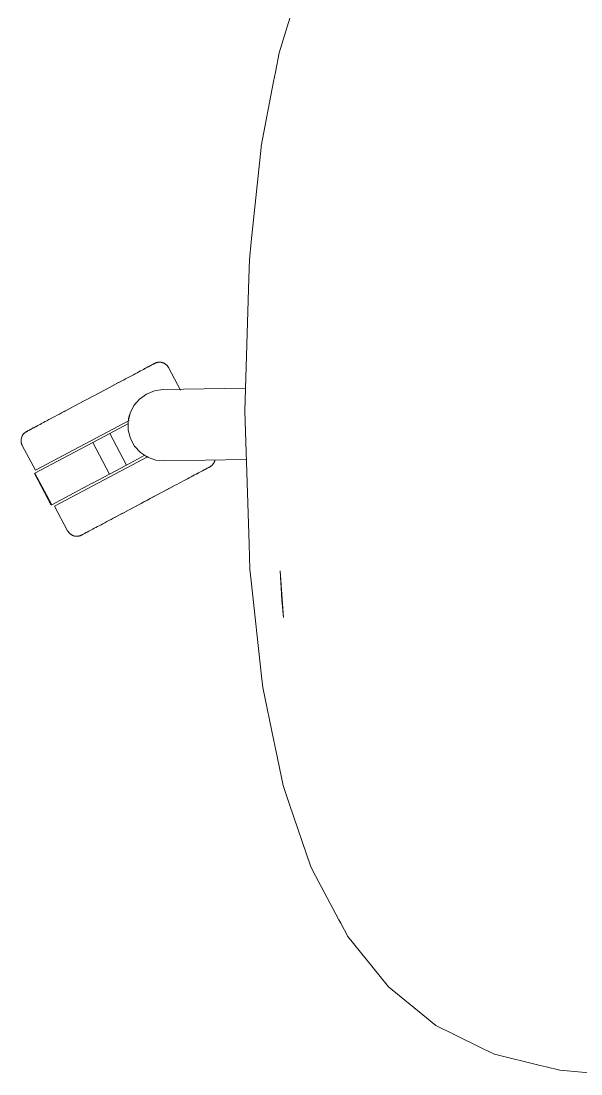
# Model space of a CAD drawing. Header units: millimetres. Extents: x 155927 to 295199, y -4084 to 97293.
# Drawn here: x 198398.6 to 198618.2, y 31400.2 to 31813.2 of the extents above; entities that cross this region are included whole.
import ezdxf

# ---------------------------------------------------------------- set-up
doc = ezdxf.new("R2010")
doc.units = ezdxf.units.MM
doc.header["$MEASUREMENT"] = 0
doc.layers.add('G-IMPT', color=8, linetype='CONTINUOUS', lineweight=9)
doc.layers.add('I-FURN', color=8, linetype='CONTINUOUS', lineweight=9)

msp = doc.modelspace()

# ---------------------------------------------------------------- linework, layer by layer
at = {"layer": 'G-IMPT'}
for p, q in [((198504, 31814.38), (198499.81, 31800.78)), ((198499.81, 31800.78), (198498.35, 31793.17)), ((198497.64, 31789.51), (198498.35, 31793.17)), ((198497.64, 31789.51), (198492.78, 31764.13)), ((198492.69, 31763.67), (198488.87, 31726.68)), ((198492.69, 31763.67), (198492.78, 31764.13)), ((198488.87, 31726.68), (198488.13, 31719.61)), ((198487.91, 31712.35), (198488.13, 31719.61)), ((198486.29, 31660.19), (198487.91, 31712.35)), ((198488, 31608), (198486.29, 31660.19)), ((198488, 31608), (198488.32, 31598.06)), ((198488.8, 31593.69), (198488.32, 31598.06)), ((198500.2, 31597.53), (198500.84, 31586.19)), ((198500.2, 31597.53), (198501.45, 31579.25)), ((198488.8, 31593.69), (198492.93, 31556.24)), ((198501.45, 31579.25), (198500.84, 31586.19)), ((198493.42, 31551.83), (198492.93, 31556.24)), ((198497.77, 31530.88), (198493.42, 31551.83)), ((198497.77, 31530.88), (198498.53, 31527.2)), ((198498.53, 31527.2), (198501.4, 31513.38)), ((198503.92, 31505.95), (198501.4, 31513.38)), ((198503.92, 31505.95), (198512.07, 31481.86)), ((198512.94, 31480.2), (198512.07, 31481.86)), ((198523.24, 31460.69), (198512.94, 31480.2)), ((198523.24, 31460.69), (198523.97, 31459.31)), ((198526.68, 31454.18), (198523.97, 31459.31)), ((198526.68, 31454.18), (198538.88, 31439.05)), ((198542.64, 31434.39), (198538.88, 31439.05)), ((198557.59, 31422.22), (198542.64, 31434.39)), ((198557.59, 31422.22), (198561.24, 31419.24)), ((198561.24, 31419.24), (198568.41, 31415.71)), ((198579.88, 31410.07), (198568.41, 31415.71)), ((198579.88, 31410.07), (198584.24, 31407.92)), ((198584.24, 31407.92), (198602.18, 31403.52)), ((198602.18, 31403.52), (198604.55, 31402.94)), ((198609.84, 31401.64), (198604.55, 31402.94)), ((198625.72, 31400.2), (198609.84, 31401.64))]:
    msp.add_line(p, q, dxfattribs=at)
at = {"layer": 'I-FURN'}
for p, q in [((198446.58, 31676.6), (198446, 31676.29)), ((198446.27, 31676.44), (198446.84, 31676.74)), ((198447.13, 31676.9), (198446.58, 31676.6)), ((198446.84, 31676.74), (198447.37, 31677.03)), ((198447.65, 31677.17), (198447.13, 31676.9)), ((198447.37, 31677.03), (198447.87, 31677.29)), ((198448.13, 31677.43), (198447.65, 31677.17)), ((198447.87, 31677.29), (198448.34, 31677.54)), ((198448.58, 31677.66), (198448.13, 31677.43)), ((198448.34, 31677.54), (198448.77, 31677.77)), ((198448.99, 31677.88), (198448.58, 31677.66)), ((198448.77, 31677.77), (198449.16, 31677.98)), ((198449.36, 31678.08), (198448.99, 31677.88)), ((198449.16, 31677.98), (198449.52, 31678.17)), ((198449.7, 31678.26), (198449.36, 31678.08)), ((198449.52, 31678.17), (198449.84, 31678.33)), ((198449.99, 31678.42), (198449.7, 31678.26)), ((198449.84, 31678.33), (198450.12, 31678.48)), ((198450.25, 31678.55), (198449.99, 31678.42)), ((198450.12, 31678.48), (198450.36, 31678.61)), ((198450.47, 31678.67), (198450.25, 31678.55)), ((198450.36, 31678.61), (198450.56, 31678.72)), ((198450.65, 31678.77), (198450.47, 31678.67)), ((198450.56, 31678.72), (198450.72, 31678.8)), ((198450.79, 31678.84), (198450.65, 31678.77)), ((198450.72, 31678.8), (198450.84, 31678.87)), ((198450.89, 31678.9), (198450.79, 31678.84)), ((198450.84, 31678.87), (198450.92, 31678.91)), ((198450.95, 31678.93), (198450.89, 31678.9)), ((198450.92, 31678.91), (198450.97, 31678.93)), ((198450.97, 31678.94), (198450.95, 31678.93)), ((198450.97, 31678.94), (198451.11, 31679.01)), ((198450.97, 31678.93), (198450.97, 31678.94)), ((198451.11, 31679.01), (198451.26, 31679.08)), ((198451.26, 31679.08), (198451.41, 31679.14)), ((198451.41, 31679.14), (198451.56, 31679.19)), ((198451.56, 31679.19), (198451.72, 31679.24)), ((198451.72, 31679.24), (198451.87, 31679.29)), ((198451.87, 31679.29), (198452.03, 31679.32)), ((198452.03, 31679.32), (198452.19, 31679.35)), ((198452.19, 31679.35), (198452.35, 31679.38)), ((198452.35, 31679.38), (198452.51, 31679.39)), ((198452.51, 31679.39), (198452.67, 31679.4)), ((198452.67, 31679.4), (198452.83, 31679.41)), ((198452.83, 31679.41), (198452.99, 31679.41)), ((198452.99, 31679.41), (198453.15, 31679.4)), ((198453.15, 31679.4), (198453.31, 31679.38)), ((198453.31, 31679.38), (198453.47, 31679.36)), ((198453.47, 31679.36), (198453.63, 31679.34)), ((198453.63, 31679.34), (198453.79, 31679.3)), ((198453.79, 31679.3), (198453.94, 31679.26)), ((198453.94, 31679.26), (198454.1, 31679.22)), ((198454.1, 31679.22), (198454.25, 31679.16)), ((198454.25, 31679.16), (198454.4, 31679.11)), ((198454.4, 31679.11), (198454.55, 31679.04)), ((198454.55, 31679.04), (198454.69, 31678.97)), ((198454.69, 31678.97), (198454.84, 31678.89)), ((198454.84, 31678.89), (198454.97, 31678.81)), ((198454.97, 31678.81), (198455.11, 31678.73)), ((198455.11, 31678.73), (198455.24, 31678.63)), ((198455.24, 31678.63), (198455.37, 31678.54)), ((198455.37, 31678.54), (198455.49, 31678.43)), ((198455.49, 31678.43), (198455.61, 31678.32)), ((198455.61, 31678.32), (198455.73, 31678.21)), ((198455.73, 31678.21), (198455.84, 31678.1)), ((198455.84, 31678.1), (198455.95, 31677.97)), ((198455.95, 31677.97), (198456.05, 31677.85)), ((198456.05, 31677.85), (198456.14, 31677.72)), ((198456.14, 31677.72), (198456.24, 31677.59)), ((198456.24, 31677.59), (198456.32, 31677.45)), ((198456.32, 31677.45), (198456.4, 31677.31)), ((198456.4, 31677.31), (198456.42, 31677.27)), ((198461.12, 31668.43), (198456.42, 31677.27)), ((198438.09, 31672.09), (198438.96, 31672.55)), ((198439.42, 31672.79), (198438.56, 31672.34)), ((198438.96, 31672.55), (198439.8, 31673)), ((198440.25, 31673.24), (198439.42, 31672.79)), ((198441.06, 31673.67), (198440.25, 31673.24)), ((198441.85, 31674.09), (198441.06, 31673.67)), ((198442.61, 31674.49), (198441.85, 31674.09)), ((198443.35, 31674.88), (198442.61, 31674.49)), ((198444.05, 31675.26), (198443.35, 31674.88)), ((198444.73, 31675.62), (198444.05, 31675.26)), ((198445.38, 31675.97), (198444.73, 31675.62)), ((198446, 31676.29), (198445.38, 31675.97)), ((198431.09, 31668.37), (198430.11, 31667.84)), ((198430.56, 31668.09), (198431.55, 31668.61)), ((198432.07, 31668.89), (198431.09, 31668.37)), ((198431.55, 31668.61), (198432.52, 31669.13)), ((198433.04, 31669.4), (198432.07, 31668.89)), ((198432.52, 31669.13), (198433.48, 31669.64)), ((198434, 31669.91), (198433.04, 31669.4)), ((198433.48, 31669.64), (198434.43, 31670.15)), ((198434.94, 31670.42), (198434, 31669.91)), ((198434.43, 31670.15), (198435.37, 31670.64)), ((198435.87, 31670.91), (198434.94, 31670.42)), ((198435.37, 31670.64), (198436.29, 31671.13)), ((198436.79, 31671.4), (198435.87, 31670.91)), ((198436.29, 31671.13), (198437.2, 31671.62)), ((198437.68, 31671.87), (198436.79, 31671.4)), ((198437.2, 31671.62), (198438.09, 31672.09)), ((198438.56, 31672.34), (198437.68, 31671.87)), ((198450.89, 31668.18), (198454.23, 31668.65)), ((198454.23, 31668.65), (198486.57, 31669.21)), ((198423.09, 31664.12), (198422.1, 31663.59)), ((198422.56, 31663.83), (198423.55, 31664.36)), ((198424.1, 31664.65), (198423.09, 31664.12)), ((198423.55, 31664.36), (198424.56, 31664.89)), ((198425.1, 31665.18), (198424.1, 31664.65)), ((198424.56, 31664.89), (198425.56, 31665.43)), ((198426.11, 31665.72), (198425.1, 31665.18)), ((198425.56, 31665.43), (198426.57, 31665.96)), ((198427.11, 31666.25), (198426.11, 31665.72)), ((198426.57, 31665.96), (198427.57, 31666.5)), ((198428.11, 31666.78), (198427.11, 31666.25)), ((198427.57, 31666.5), (198428.57, 31667.03)), ((198429.11, 31667.32), (198428.11, 31666.78)), ((198428.57, 31667.03), (198429.57, 31667.56)), ((198430.11, 31667.84), (198429.11, 31667.32)), ((198429.57, 31667.56), (198430.56, 31668.09)), ((198442.82, 31662.4), (198445.02, 31664.97)), ((198445.02, 31664.97), (198447.76, 31666.93)), ((198447.76, 31666.93), (198450.89, 31668.18)), ((198415.37, 31660.01), (198414.47, 31659.53)), ((198414.88, 31659.75), (198415.8, 31660.23)), ((198416.3, 31660.5), (198415.37, 31660.01)), ((198415.8, 31660.23), (198416.73, 31660.73)), ((198417.23, 31661), (198416.3, 31660.5)), ((198416.73, 31660.73), (198417.67, 31661.23)), ((198418.18, 31661.51), (198417.23, 31661)), ((198417.67, 31661.23), (198418.63, 31661.74)), ((198419.15, 31662.02), (198418.18, 31661.51)), ((198418.63, 31661.74), (198419.6, 31662.26)), ((198420.12, 31662.54), (198419.15, 31662.02)), ((198419.6, 31662.26), (198420.57, 31662.78)), ((198421.11, 31663.06), (198420.12, 31662.54)), ((198420.57, 31662.78), (198421.56, 31663.3)), ((198422.1, 31663.59), (198421.11, 31663.06)), ((198421.56, 31663.3), (198422.56, 31663.83)), ((198441.31, 31659.39), (198442.82, 31662.4)), ((198404.18, 31637.07), (198440.9, 31656.59)), ((198407.99, 31656.09), (198407.3, 31655.72)), ((198408.71, 31656.47), (198407.99, 31656.09)), ((198409.46, 31656.87), (198408.71, 31656.47)), ((198410.24, 31657.28), (198409.46, 31656.87)), ((198411.04, 31657.71), (198410.24, 31657.28)), ((198411.87, 31658.14), (198411.04, 31657.71)), ((198412.71, 31658.6), (198411.87, 31658.14)), ((198413.58, 31659.06), (198412.71, 31658.6)), ((198414.47, 31659.53), (198413.58, 31659.06)), ((198440.56, 31656.1), (198441.31, 31659.39)), ((198440.62, 31652.73), (198440.56, 31656.1)), ((198399.87, 31651.63), (198399.99, 31651.73)), ((198399.99, 31651.73), (198400.12, 31651.83)), ((198400.12, 31651.83), (198400.25, 31651.93)), ((198400.25, 31651.93), (198400.38, 31652.02)), ((198400.38, 31652.02), (198400.52, 31652.11)), ((198400.52, 31652.11), (198400.66, 31652.19)), ((198400.66, 31652.19), (198400.7, 31652.21)), ((198400.74, 31652.23), (198400.7, 31652.21)), ((198400.7, 31652.21), (198400.72, 31652.22)), ((198400.7, 31652.21), (198400.7, 31652.21)), ((198400.72, 31652.22), (198400.78, 31652.25)), ((198400.83, 31652.28), (198400.74, 31652.23)), ((198400.78, 31652.25), (198400.88, 31652.3)), ((198400.95, 31652.34), (198400.83, 31652.28)), ((198400.88, 31652.3), (198401.02, 31652.38)), ((198401.11, 31652.43), (198400.95, 31652.34)), ((198401.02, 31652.38), (198401.2, 31652.47)), ((198401.31, 31652.53), (198401.11, 31652.43)), ((198401.2, 31652.47), (198401.42, 31652.59)), ((198401.55, 31652.66), (198401.31, 31652.53)), ((198401.42, 31652.59), (198401.68, 31652.73)), ((198401.83, 31652.81), (198401.55, 31652.66)), ((198401.68, 31652.73), (198401.97, 31652.89)), ((198402.15, 31652.98), (198401.83, 31652.81)), ((198401.97, 31652.89), (198402.31, 31653.06)), ((198402.5, 31653.17), (198402.15, 31652.98)), ((198402.31, 31653.06), (198402.68, 31653.26)), ((198402.9, 31653.38), (198402.5, 31653.17)), ((198402.68, 31653.26), (198403.09, 31653.48)), ((198403.33, 31653.61), (198402.9, 31653.38)), ((198403.09, 31653.48), (198403.54, 31653.72)), ((198403.79, 31653.85), (198403.33, 31653.61)), ((198403.54, 31653.72), (198404.02, 31653.97)), ((198404.29, 31654.12), (198403.79, 31653.85)), ((198404.02, 31653.97), (198404.54, 31654.25)), ((198404.83, 31654.4), (198404.29, 31654.12)), ((198404.54, 31654.25), (198405.09, 31654.54)), ((198405.4, 31654.71), (198404.83, 31654.4)), ((198405.09, 31654.54), (198405.67, 31654.85)), ((198406, 31655.03), (198405.4, 31654.71)), ((198406.63, 31655.36), (198406, 31655.03)), ((198407.3, 31655.72), (198406.63, 31655.36)), ((198433.35, 31651.45), (198440.49, 31655.24)), ((198441.48, 31649.47), (198440.62, 31652.73)), ((198398.56, 31648.77), (198398.57, 31648.94)), ((198398.56, 31648.61), (198398.56, 31648.77)), ((198398.56, 31648.45), (198398.56, 31648.61)), ((198398.57, 31648.29), (198398.56, 31648.45)), ((198398.57, 31648.94), (198398.58, 31649.1)), ((198398.59, 31648.13), (198398.57, 31648.29)), ((198398.58, 31649.1), (198398.6, 31649.26)), ((198398.62, 31647.97), (198398.59, 31648.13)), ((198398.6, 31649.26), (198398.63, 31649.41)), ((198398.65, 31647.81), (198398.62, 31647.97)), ((198398.63, 31649.41), (198398.67, 31649.57)), ((198398.68, 31647.66), (198398.65, 31647.81)), ((198398.67, 31649.57), (198398.71, 31649.73)), ((198398.73, 31647.5), (198398.68, 31647.66)), ((198398.71, 31649.73), (198398.75, 31649.88)), ((198398.75, 31649.88), (198398.8, 31650.03)), ((198398.8, 31650.03), (198398.86, 31650.19)), ((198398.86, 31650.19), (198398.93, 31650.33)), ((198398.93, 31650.33), (198399, 31650.48)), ((198399, 31650.48), (198399.07, 31650.62)), ((198399.07, 31650.62), (198399.16, 31650.76)), ((198399.16, 31650.76), (198399.24, 31650.89)), ((198399.24, 31650.89), (198399.34, 31651.03)), ((198399.34, 31651.03), (198399.43, 31651.15)), ((198399.43, 31651.15), (198399.54, 31651.28)), ((198399.54, 31651.28), (198399.64, 31651.4)), ((198399.64, 31651.4), (198399.76, 31651.51)), ((198399.76, 31651.51), (198399.87, 31651.63)), ((198404, 31635.84), (198426.7, 31647.91)), ((198426.7, 31647.91), (198433.35, 31651.45)), ((198433.28, 31635.55), (198426.7, 31647.91)), ((198439.92, 31639.08), (198433.35, 31651.45)), ((198443.1, 31646.51), (198441.48, 31649.47)), ((198398.77, 31647.35), (198398.73, 31647.5)), ((198398.83, 31647.2), (198398.77, 31647.35)), ((198398.89, 31647.05), (198398.83, 31647.2)), ((198398.96, 31646.9), (198398.89, 31647.05)), ((198399.03, 31646.76), (198398.96, 31646.9)), ((198399.03, 31646.76), (198404.18, 31637.07)), ((198445.38, 31644.02), (198443.1, 31646.51)), ((198448.19, 31642.16), (198445.38, 31644.02)), ((198411.69, 31622.94), (198448.44, 31642.48)), ((198447.06, 31642.88), (198439.92, 31639.08)), ((198451.37, 31641.01), (198448.19, 31642.16)), ((198454.72, 31640.67), (198451.37, 31641.01)), ((198486.91, 31641.23), (198454.72, 31640.67)), ((198473.83, 31639.37), (198473.73, 31639.25)), ((198473.93, 31639.5), (198473.83, 31639.37)), ((198474.02, 31639.63), (198473.93, 31639.5)), ((198474.11, 31639.77), (198474.02, 31639.63)), ((198474.19, 31639.91), (198474.11, 31639.77)), ((198474.27, 31640.05), (198474.19, 31639.91)), ((198474.34, 31640.2), (198474.27, 31640.05)), ((198474.4, 31640.34), (198474.34, 31640.2)), ((198474.46, 31640.49), (198474.4, 31640.34)), ((198474.51, 31640.65), (198474.46, 31640.49)), ((198474.56, 31640.8), (198474.51, 31640.65)), ((198474.6, 31640.96), (198474.56, 31640.8)), ((198403.83, 31635.75), (198410.4, 31623.39)), ((198410.57, 31623.48), (198404, 31635.84)), ((198433.28, 31635.55), (198426.58, 31631.99)), ((198439.92, 31639.08), (198433.28, 31635.55)), ((198466.63, 31635.17), (198467.26, 31635.5)), ((198467.26, 31635.5), (198467.86, 31635.82)), ((198468.18, 31635.99), (198467.59, 31635.68)), ((198467.86, 31635.82), (198468.43, 31636.12)), ((198468.73, 31636.28), (198468.18, 31635.99)), ((198468.43, 31636.12), (198468.97, 31636.41)), ((198469.24, 31636.56), (198468.73, 31636.28)), ((198468.97, 31636.41), (198469.47, 31636.68)), ((198469.73, 31636.81), (198469.24, 31636.56)), ((198469.47, 31636.68), (198469.94, 31636.92)), ((198470.17, 31637.05), (198469.73, 31636.81)), ((198469.94, 31636.92), (198470.37, 31637.15)), ((198470.58, 31637.27), (198470.17, 31637.05)), ((198470.37, 31637.15), (198470.76, 31637.36)), ((198470.96, 31637.47), (198470.58, 31637.27)), ((198470.76, 31637.36), (198471.11, 31637.55)), ((198471.29, 31637.64), (198470.96, 31637.47)), ((198471.11, 31637.55), (198471.43, 31637.72)), ((198471.59, 31637.8), (198471.29, 31637.64)), ((198471.43, 31637.72), (198471.71, 31637.87)), ((198471.85, 31637.94), (198471.59, 31637.8)), ((198471.71, 31637.87), (198471.95, 31638)), ((198472.07, 31638.06), (198471.85, 31637.94)), ((198471.95, 31638), (198472.15, 31638.1)), ((198472.25, 31638.15), (198472.07, 31638.06)), ((198472.15, 31638.1), (198472.32, 31638.19)), ((198472.39, 31638.23), (198472.25, 31638.15)), ((198472.32, 31638.19), (198472.44, 31638.25)), ((198472.49, 31638.28), (198472.39, 31638.23)), ((198472.44, 31638.25), (198472.52, 31638.3)), ((198472.55, 31638.31), (198472.49, 31638.28)), ((198472.52, 31638.3), (198472.56, 31638.32)), ((198472.57, 31638.32), (198472.55, 31638.31)), ((198472.56, 31638.32), (198472.57, 31638.32)), ((198472.61, 31638.34), (198472.57, 31638.32)), ((198472.75, 31638.42), (198472.61, 31638.34)), ((198472.88, 31638.51), (198472.75, 31638.42)), ((198473.01, 31638.6), (198472.88, 31638.51)), ((198473.14, 31638.7), (198473.01, 31638.6)), ((198473.27, 31638.8), (198473.14, 31638.7)), ((198473.39, 31638.9), (198473.27, 31638.8)), ((198473.51, 31639.01), (198473.39, 31638.9)), ((198473.62, 31639.13), (198473.51, 31639.01)), ((198473.73, 31639.25), (198473.62, 31639.13)), ((198426.41, 31631.9), (198410.57, 31623.48)), ((198458.8, 31631), (198459.68, 31631.47)), ((198459.68, 31631.47), (198460.55, 31631.93)), ((198460.55, 31631.93), (198461.4, 31632.38)), ((198461.4, 31632.38), (198462.22, 31632.82)), ((198462.22, 31632.82), (198463.02, 31633.25)), ((198463.02, 31633.25), (198463.8, 31633.66)), ((198463.8, 31633.66), (198464.55, 31634.06)), ((198464.55, 31634.06), (198465.27, 31634.44)), ((198465.27, 31634.44), (198465.97, 31634.81)), ((198465.97, 31634.81), (198466.63, 31635.17)), ((198450.17, 31626.41), (198451.17, 31626.94)), ((198451.7, 31627.23), (198450.71, 31626.7)), ((198451.17, 31626.94), (198452.16, 31627.47)), ((198452.69, 31627.75), (198451.7, 31627.23)), ((198452.16, 31627.47), (198453.14, 31627.99)), ((198453.67, 31628.27), (198452.69, 31627.75)), ((198453.14, 31627.99), (198454.12, 31628.51)), ((198454.64, 31628.79), (198453.67, 31628.27)), ((198454.12, 31628.51), (198455.08, 31629.02)), ((198455.59, 31629.3), (198454.64, 31628.79)), ((198455.08, 31629.02), (198456.03, 31629.53)), ((198456.54, 31629.8), (198455.59, 31629.3)), ((198456.03, 31629.53), (198456.97, 31630.03)), ((198457.47, 31630.29), (198456.54, 31629.8)), ((198456.97, 31630.03), (198457.89, 31630.52)), ((198458.38, 31630.78), (198457.47, 31630.29)), ((198457.89, 31630.52), (198458.8, 31631)), ((198411.69, 31622.94), (198416.84, 31613.26)), ((198443.69, 31622.97), (198442.7, 31622.44)), ((198443.16, 31622.68), (198444.15, 31623.21)), ((198444.69, 31623.5), (198443.69, 31622.97)), ((198444.15, 31623.21), (198445.15, 31623.74)), ((198445.69, 31624.03), (198444.69, 31623.5)), ((198445.15, 31623.74), (198446.15, 31624.28)), ((198446.7, 31624.57), (198445.69, 31624.03)), ((198446.15, 31624.28), (198447.16, 31624.81)), ((198447.7, 31625.1), (198446.7, 31624.57)), ((198447.16, 31624.81), (198448.16, 31625.35)), ((198448.71, 31625.64), (198447.7, 31625.1)), ((198448.16, 31625.35), (198449.17, 31625.88)), ((198449.71, 31626.17), (198448.71, 31625.64)), ((198449.17, 31625.88), (198450.17, 31626.41)), ((198450.71, 31626.7), (198449.71, 31626.17)), ((198436.06, 31618.91), (198435.18, 31618.44)), ((198435.58, 31618.66), (198436.48, 31619.13)), ((198436.97, 31619.39), (198436.06, 31618.91)), ((198436.48, 31619.13), (198437.39, 31619.62)), ((198437.89, 31619.89), (198436.97, 31619.39)), ((198437.39, 31619.62), (198438.32, 31620.11)), ((198438.83, 31620.38), (198437.89, 31619.89)), ((198438.32, 31620.11), (198439.27, 31620.62)), ((198439.78, 31620.89), (198438.83, 31620.38)), ((198439.27, 31620.62), (198440.22, 31621.12)), ((198440.74, 31621.4), (198439.78, 31620.89)), ((198440.22, 31621.12), (198441.19, 31621.64)), ((198441.72, 31621.92), (198440.74, 31621.4)), ((198441.19, 31621.64), (198442.17, 31622.16)), ((198442.7, 31622.44), (198441.72, 31621.92)), ((198442.17, 31622.16), (198443.16, 31622.68)), ((198427.27, 31614.24), (198427.88, 31614.56)), ((198427.88, 31614.56), (198428.53, 31614.91)), ((198428.53, 31614.91), (198429.21, 31615.27)), ((198429.21, 31615.27), (198429.92, 31615.64)), ((198429.92, 31615.64), (198430.65, 31616.04)), ((198430.65, 31616.04), (198431.41, 31616.44)), ((198431.41, 31616.44), (198432.2, 31616.86)), ((198432.2, 31616.86), (198433.01, 31617.29)), ((198433.01, 31617.29), (198433.85, 31617.74)), ((198434.31, 31617.98), (198433.46, 31617.53)), ((198433.85, 31617.74), (198434.7, 31618.19)), ((198435.18, 31618.44), (198434.31, 31617.98)), ((198434.7, 31618.19), (198435.58, 31618.66)), ((198416.86, 31613.22), (198416.84, 31613.26)), ((198416.94, 31613.08), (198416.86, 31613.22)), ((198417.03, 31612.94), (198416.94, 31613.08)), ((198417.12, 31612.81), (198417.03, 31612.94)), ((198417.22, 31612.68), (198417.12, 31612.81)), ((198417.32, 31612.55), (198417.22, 31612.68)), ((198417.42, 31612.43), (198417.32, 31612.55)), ((198417.53, 31612.32), (198417.42, 31612.43)), ((198417.65, 31612.2), (198417.53, 31612.32)), ((198417.77, 31612.1), (198417.65, 31612.2)), ((198417.89, 31611.99), (198417.77, 31612.1)), ((198418.02, 31611.9), (198417.89, 31611.99)), ((198418.15, 31611.8), (198418.02, 31611.9)), ((198418.29, 31611.72), (198418.15, 31611.8)), ((198418.43, 31611.63), (198418.29, 31611.72)), ((198418.57, 31611.56), (198418.43, 31611.63)), ((198418.72, 31611.49), (198418.57, 31611.56)), ((198418.86, 31611.42), (198418.72, 31611.49)), ((198419.01, 31611.37), (198418.86, 31611.42)), ((198419.17, 31611.31), (198419.01, 31611.37)), ((198419.32, 31611.27), (198419.17, 31611.31)), ((198419.48, 31611.23), (198419.32, 31611.27)), ((198419.63, 31611.19), (198419.48, 31611.23)), ((198419.79, 31611.17), (198419.63, 31611.19)), ((198419.95, 31611.14), (198419.79, 31611.17)), ((198420.11, 31611.13), (198419.95, 31611.14)), ((198420.27, 31611.12), (198420.11, 31611.13)), ((198420.44, 31611.12), (198420.27, 31611.12)), ((198420.6, 31611.12), (198420.44, 31611.12)), ((198420.76, 31611.14), (198420.6, 31611.12)), ((198420.92, 31611.15), (198420.76, 31611.14)), ((198421.08, 31611.18), (198420.92, 31611.15)), ((198421.24, 31611.21), (198421.08, 31611.18)), ((198421.39, 31611.24), (198421.24, 31611.21)), ((198421.55, 31611.29), (198421.39, 31611.24)), ((198421.7, 31611.33), (198421.55, 31611.29)), ((198421.85, 31611.39), (198421.7, 31611.33)), ((198422, 31611.45), (198421.85, 31611.39)), ((198422.15, 31611.52), (198422, 31611.45)), ((198422.29, 31611.59), (198422.15, 31611.52)), ((198422.29, 31611.59), (198422.31, 31611.6)), ((198422.3, 31611.59), (198422.29, 31611.59)), ((198422.34, 31611.62), (198422.3, 31611.59)), ((198422.31, 31611.6), (198422.37, 31611.63)), ((198422.42, 31611.66), (198422.34, 31611.62)), ((198422.37, 31611.63), (198422.47, 31611.69)), ((198422.54, 31611.72), (198422.42, 31611.66)), ((198422.47, 31611.69), (198422.61, 31611.76)), ((198422.71, 31611.81), (198422.54, 31611.72)), ((198422.61, 31611.76), (198422.79, 31611.86)), ((198422.91, 31611.92), (198422.71, 31611.81)), ((198422.79, 31611.86), (198423.01, 31611.97)), ((198423.15, 31612.05), (198422.91, 31611.92)), ((198423.01, 31611.97), (198423.27, 31612.11)), ((198423.43, 31612.19), (198423.15, 31612.05)), ((198423.27, 31612.11), (198423.57, 31612.27)), ((198423.74, 31612.36), (198423.43, 31612.19)), ((198423.57, 31612.27), (198423.9, 31612.45)), ((198424.1, 31612.55), (198423.74, 31612.36)), ((198423.9, 31612.45), (198424.28, 31612.65)), ((198424.49, 31612.76), (198424.1, 31612.55)), ((198424.28, 31612.65), (198424.69, 31612.86)), ((198424.92, 31612.99), (198424.49, 31612.76)), ((198424.69, 31612.86), (198425.13, 31613.1)), ((198425.39, 31613.24), (198424.92, 31612.99)), ((198425.13, 31613.1), (198425.61, 31613.36)), ((198425.89, 31613.5), (198425.39, 31613.24)), ((198425.61, 31613.36), (198426.13, 31613.63)), ((198426.43, 31613.79), (198425.89, 31613.5)), ((198426.13, 31613.63), (198426.68, 31613.93)), ((198426.99, 31614.09), (198426.43, 31613.79)), ((198426.68, 31613.93), (198427.27, 31614.24))]:
    msp.add_line(p, q, dxfattribs=at)
msp.add_arc((198454.29, 31654.65), 13.81, 162.664, 167.6527, dxfattribs=at)
msp.add_open_spline([(198440.68, 31657.02), (198440.76, 31657.45), (198440.86, 31657.87), (198440.97, 31658.29)], degree=3, dxfattribs=at)

doc.saveas('drawing.dxf')
